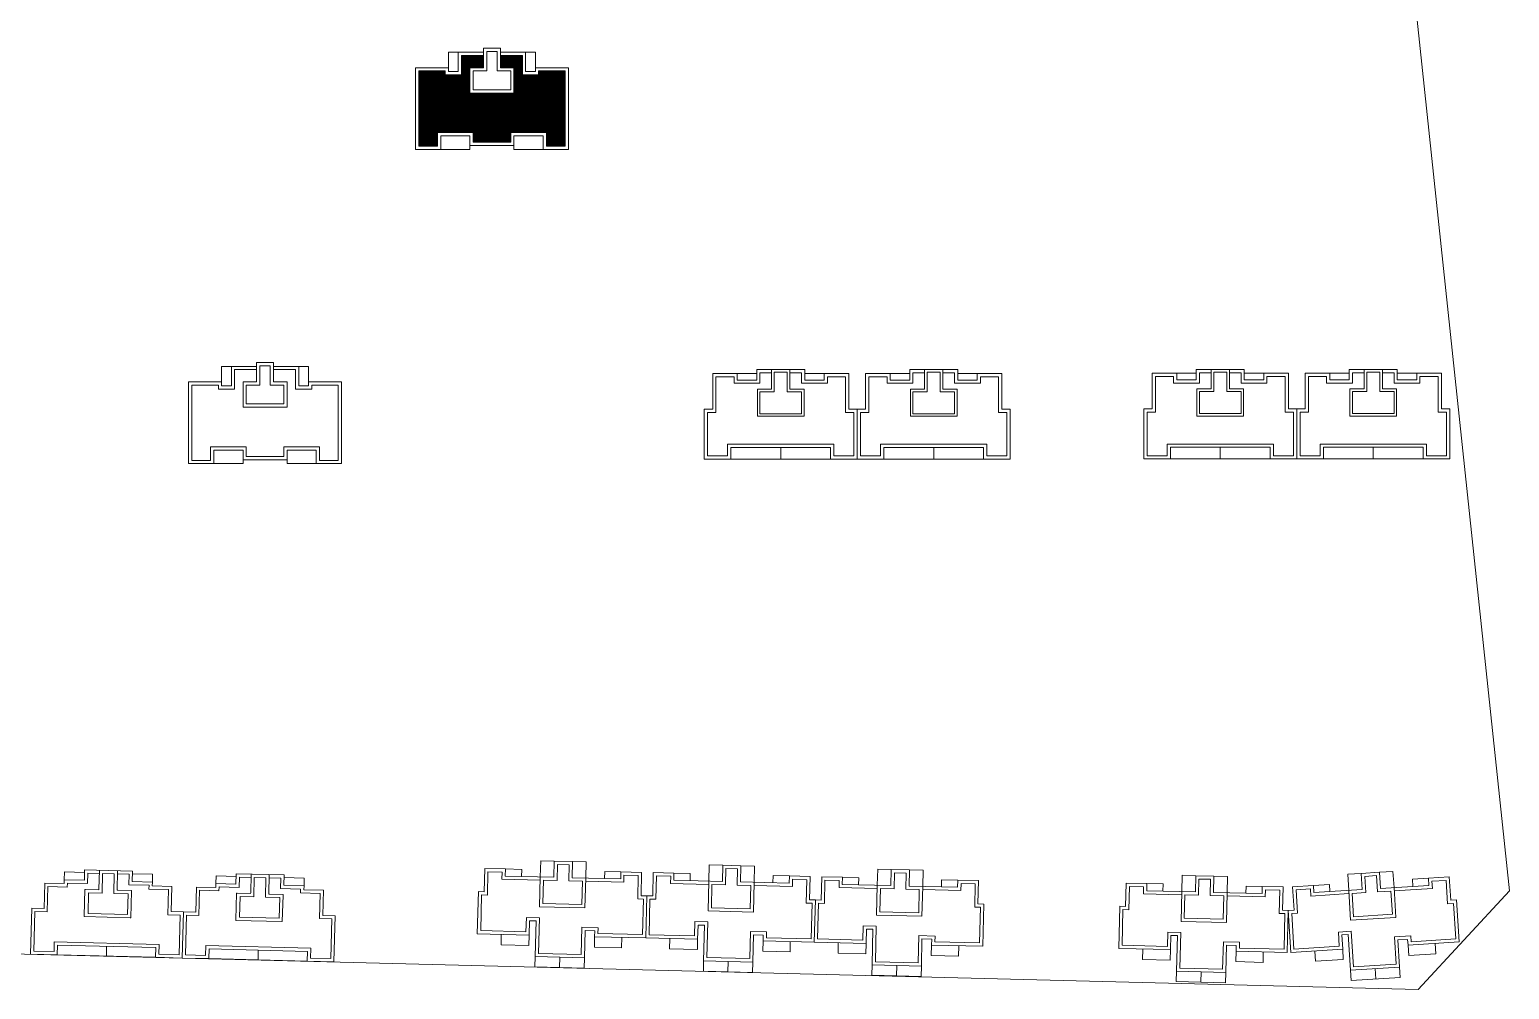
# Model space of a CAD drawing. Extents: x 110900 to 173900, y 7197 to 51694.
# Drawn here: x 116904 to 119187, y 10214 to 11694 of the extents above; entities that cross this region are included whole.
import ezdxf

# ---------------------------------------------------------------- set-up
doc = ezdxf.new("R2010")
doc.units = 0
doc.header["$LTSCALE"] = 1000
doc.header["$MEASUREMENT"] = 0
doc.layers.add('140', color=2, linetype='Continuous', lineweight=5)
doc.layers.add('s2', color=1, linetype='Continuous', lineweight=5)

msp = doc.modelspace()

# ---------------------------------------------------------------- hatches: boundary and pattern name
at = {"layer": 's2', "linetype": 'ByBlock'}
h = msp.add_hatch(dxfattribs=at)
h.set_pattern_fill('ANSI31', color=256, style=0)
h.set_pattern_definition([(45, (-475219.199, 342974.1358), (-1.122532015, 1.122532015), [])])
h.paths.add_polyline_path([(117588.1, 11535.5), (117588.1, 11520.5), (117617.1, 11520.5), (117646.1, 11520.5), (117646.1, 11535.5), (117701.1, 11535.5), (117701.1, 11514.5), (117730.1, 11514.5), (117730.1, 11630.5), (117702.1, 11630.5), (117689.1, 11630.5), (117689.1, 11624.5), (117664.1, 11624.5), (117664.1, 11654.5), (117630.1, 11654.5), (117630.1, 11635.5), (117651.1, 11635.5), (117651.1, 11596.5), (117583.1, 11596.5), (117583.1, 11635.5), (117604.1, 11635.5), (117604.1, 11654.5), (117570.1, 11654.5), (117570.1, 11624.5), (117545.1, 11624.5), (117545.1, 11630.5), (117532.1, 11630.5), (117504.1, 11630.5), (117504.1, 11514.5), (117533.1, 11514.5), (117533.1, 11535.5)])

# ---------------------------------------------------------------- linework, layer by layer
at = {"layer": '140', "color": 7}
for p, q in [((119186.7, 10366.5), (118928.3, 12804.3)), ((117604.1, 11665.5), (117604.1, 11659.5)), ((117630.1, 11665.5), (117604.1, 11665.5)), ((117630.1, 11659.5), (117630.1, 11665.5)), ((117630.1, 11635.5), (117630.1, 11665.5)), ((117550.1, 11659.5), (117565.1, 11659.5)), ((117550.1, 11635.5), (117550.1, 11659.5)), ((117565.1, 11659.5), (117565.1, 11629.5)), ((117604.1, 11659.5), (117565.1, 11659.5)), ((117570.1, 11654.5), (117570.1, 11624.5)), ((117604.1, 11654.5), (117570.1, 11654.5)), ((117604.1, 11659.5), (117604.1, 11635.5)), ((117609.1, 11660.5), (117609.1, 11659.5)), ((117625.1, 11660.5), (117609.1, 11660.5)), ((117609.1, 11659.5), (117609.1, 11630.5)), ((117625.1, 11630.5), (117625.1, 11660.5)), ((117669.1, 11659.5), (117630.1, 11659.5)), ((117664.1, 11654.5), (117630.1, 11654.5)), ((117664.1, 11624.5), (117664.1, 11654.5)), ((117684.1, 11659.5), (117669.1, 11659.5)), ((117669.1, 11629.5), (117669.1, 11659.5)), ((117684.1, 11635.5), (117684.1, 11659.5)), ((117499.1, 11635.5), (117499.1, 11509.5)), ((117532.1, 11635.5), (117499.1, 11635.5)), ((117504.1, 11630.5), (117504.1, 11514.5)), ((117532.1, 11630.5), (117504.1, 11630.5)), ((117550.1, 11635.5), (117532.1, 11635.5)), ((117545.1, 11630.5), (117532.1, 11630.5)), ((117545.1, 11624.5), (117545.1, 11630.5)), ((117570.1, 11624.5), (117545.1, 11624.5)), ((117550.1, 11629.5), (117550.1, 11635.5)), ((117565.1, 11629.5), (117550.1, 11629.5)), ((117583.1, 11635.5), (117583.1, 11596.5)), ((117604.1, 11635.5), (117583.1, 11635.5)), ((117588.1, 11630.5), (117588.1, 11601.5)), ((117609.1, 11630.5), (117588.1, 11630.5)), ((117646.1, 11630.5), (117625.1, 11630.5)), ((117651.1, 11635.5), (117630.1, 11635.5)), ((117646.1, 11601.5), (117646.1, 11630.5)), ((117651.1, 11596.5), (117651.1, 11635.5)), ((117689.1, 11624.5), (117664.1, 11624.5)), ((117684.1, 11629.5), (117669.1, 11629.5)), ((117684.1, 11635.5), (117684.1, 11629.5)), ((117702.1, 11635.5), (117684.1, 11635.5)), ((117689.1, 11630.5), (117689.1, 11624.5)), ((117702.1, 11630.5), (117689.1, 11630.5)), ((117735.1, 11635.5), (117702.1, 11635.5)), ((117730.1, 11630.5), (117702.1, 11630.5)), ((117730.1, 11514.5), (117730.1, 11630.5)), ((117735.1, 11509.5), (117735.1, 11635.5)), ((117588.1, 11601.5), (117646.1, 11601.5)), ((117583.1, 11596.5), (117651.1, 11596.5)), ((117533.1, 11535.5), (117588.1, 11535.5)), ((117533.1, 11514.5), (117533.1, 11535.5)), ((117538.1, 11530.5), (117583.1, 11530.5)), ((117538.1, 11509.5), (117538.1, 11530.5)), ((117583.1, 11530.5), (117583.1, 11515.5)), ((117588.1, 11535.5), (117588.1, 11520.5)), ((117646.1, 11535.5), (117701.1, 11535.5)), ((117646.1, 11520.5), (117646.1, 11535.5)), ((117651.1, 11530.5), (117696.1, 11530.5)), ((117651.1, 11515.5), (117651.1, 11530.5)), ((117696.1, 11530.5), (117696.1, 11509.5)), ((117701.1, 11535.5), (117701.1, 11514.5)), ((117499.1, 11509.5), (117538.1, 11509.5)), ((117504.1, 11514.5), (117533.1, 11514.5)), ((117538.1, 11509.5), (117583.1, 11509.5)), ((117583.1, 11509.5), (117583.1, 11515.5)), ((117583.1, 11515.5), (117617.1, 11515.5)), ((117588.1, 11520.5), (117617.1, 11520.5)), ((117617.1, 11520.5), (117646.1, 11520.5)), ((117617.1, 11515.5), (117651.1, 11515.5)), ((117651.1, 11509.5), (117651.1, 11515.5)), ((117696.1, 11509.5), (117651.1, 11509.5)), ((117696.1, 11509.5), (117735.1, 11509.5)), ((117701.1, 11514.5), (117730.1, 11514.5)), ((117200.1, 11175), (117215.1, 11175)), ((117200.1, 11151), (117200.1, 11175)), ((117215.1, 11175), (117215.1, 11145)), ((117254.1, 11175), (117215.1, 11175)), ((117220.1, 11170), (117220.1, 11140)), ((117254.1, 11170), (117220.1, 11170)), ((117254.1, 11181), (117254.1, 11175)), ((117280.1, 11181), (117254.1, 11181)), ((117254.1, 11175), (117254.1, 11151)), ((117259.1, 11176), (117259.1, 11175)), ((117275.1, 11176), (117259.1, 11176)), ((117259.1, 11175), (117259.1, 11146)), ((117275.1, 11146), (117275.1, 11176)), ((117280.1, 11175), (117280.1, 11181)), ((117280.1, 11151), (117280.1, 11181)), ((117319.1, 11175), (117280.1, 11175)), ((117314.1, 11170), (117280.1, 11170)), ((117314.1, 11140), (117314.1, 11170)), ((117334.1, 11175), (117319.1, 11175)), ((117319.1, 11145), (117319.1, 11175)), ((117334.1, 11151), (117334.1, 11175)), ((117957.6, 11164), (117995.6, 11164)), ((117957.6, 11109), (117957.6, 11164)), ((117993.6, 11164), (117995.6, 11164)), ((117995.6, 11164), (118025.6, 11164)), ((117995.6, 11164), (117995.6, 11154)), ((118025.6, 11170), (118099.6, 11170)), ((118025.6, 11154), (118025.6, 11170)), ((118030.6, 11165), (118048.6, 11165)), ((118030.6, 11149), (118030.6, 11165)), ((118048.6, 11170), (118048.6, 11140)), ((118072.6, 11166), (118052.6, 11166)), ((118052.6, 11166), (118052.6, 11136)), ((118072.6, 11136), (118072.6, 11166)), ((118076.6, 11140), (118076.6, 11170)), ((118076.6, 11165), (118094.6, 11165)), ((118094.6, 11165), (118094.6, 11149)), ((118099.6, 11170), (118099.6, 11154)), ((118129.6, 11164), (118099.6, 11164)), ((118129.6, 11164), (118167.6, 11164)), ((118129.6, 11154), (118129.6, 11164)), ((118167.6, 11164), (118167.6, 11109)), ((118193.6, 11164), (118231.6, 11164)), ((118193.6, 11109), (118193.6, 11164)), ((118229.6, 11164), (118231.6, 11164)), ((118231.6, 11164), (118261.6, 11164)), ((118231.6, 11164), (118231.6, 11154)), ((118261.6, 11170), (118335.6, 11170)), ((118261.6, 11154), (118261.6, 11170)), ((118266.6, 11165), (118284.6, 11165)), ((118266.6, 11149), (118266.6, 11165)), ((118284.6, 11170), (118284.6, 11140)), ((118308.6, 11166), (118288.6, 11166)), ((118288.6, 11166), (118288.6, 11136)), ((118308.6, 11136), (118308.6, 11166)), ((118312.6, 11140), (118312.6, 11170)), ((118312.6, 11165), (118330.6, 11165)), ((118330.6, 11165), (118330.6, 11149)), ((118335.6, 11170), (118335.6, 11154)), ((118365.6, 11164), (118335.6, 11164)), ((118365.6, 11164), (118403.6, 11164)), ((118365.6, 11154), (118365.6, 11164)), ((118403.6, 11164), (118403.6, 11109)), ((118635.7, 11164.3), (118673.7, 11164.3)), ((118635.7, 11109.3), (118635.7, 11164.3)), ((118671.7, 11164.3), (118673.7, 11164.3)), ((118673.7, 11164.3), (118703.7, 11164.3)), ((118673.7, 11164.3), (118673.7, 11154.3)), ((118703.7, 11170.3), (118777.7, 11170.3)), ((118703.7, 11154.3), (118703.7, 11170.3)), ((118708.7, 11165.3), (118726.7, 11165.3)), ((118708.7, 11149.3), (118708.7, 11165.3)), ((118726.7, 11170.3), (118726.7, 11140.3)), ((118750.7, 11166.3), (118730.7, 11166.3)), ((118730.7, 11166.3), (118730.7, 11136.3)), ((118750.7, 11136.3), (118750.7, 11166.3)), ((118754.7, 11140.3), (118754.7, 11170.3)), ((118754.7, 11165.3), (118772.7, 11165.3)), ((118772.7, 11165.3), (118772.7, 11149.3)), ((118777.7, 11170.3), (118777.7, 11154.3)), ((118807.7, 11164.3), (118777.7, 11164.3)), ((118807.7, 11164.3), (118845.7, 11164.3)), ((118807.7, 11154.3), (118807.7, 11164.3)), ((118845.7, 11164.3), (118845.7, 11109.3)), ((118871.7, 11164.3), (118909.7, 11164.3)), ((118871.7, 11109.3), (118871.7, 11164.3)), ((118907.7, 11164.3), (118909.7, 11164.3)), ((118909.7, 11164.3), (118939.7, 11164.3)), ((118909.7, 11164.3), (118909.7, 11154.3)), ((118939.7, 11170.3), (119013.7, 11170.3)), ((118939.7, 11154.3), (118939.7, 11170.3)), ((118944.7, 11165.3), (118962.7, 11165.3)), ((118944.7, 11149.3), (118944.7, 11165.3)), ((118962.7, 11170.3), (118962.7, 11140.3)), ((118986.7, 11166.3), (118966.7, 11166.3)), ((118966.7, 11166.3), (118966.7, 11136.3)), ((118986.7, 11136.3), (118986.7, 11166.3)), ((118990.7, 11140.3), (118990.7, 11170.3)), ((118990.7, 11165.3), (119008.7, 11165.3)), ((119008.7, 11165.3), (119008.7, 11149.3)), ((119013.7, 11170.3), (119013.7, 11154.3)), ((119043.7, 11164.3), (119013.7, 11164.3)), ((119043.7, 11164.3), (119081.7, 11164.3)), ((119043.7, 11154.3), (119043.7, 11164.3)), ((119081.7, 11164.3), (119081.7, 11109.3)), ((117149.1, 11151), (117149.1, 11025)), ((117182.1, 11151), (117149.1, 11151)), ((117154.1, 11146), (117154.1, 11030)), ((117182.1, 11146), (117154.1, 11146)), ((117200.1, 11151), (117182.1, 11151)), ((117195.1, 11146), (117182.1, 11146)), ((117195.1, 11140), (117195.1, 11146)), ((117200.1, 11145), (117200.1, 11151)), ((117215.1, 11145), (117200.1, 11145)), ((117233.1, 11151), (117233.1, 11112)), ((117254.1, 11151), (117233.1, 11151)), ((117238.1, 11146), (117238.1, 11117)), ((117259.1, 11146), (117238.1, 11146)), ((117296.1, 11146), (117275.1, 11146)), ((117301.1, 11151), (117280.1, 11151)), ((117296.1, 11117), (117296.1, 11146)), ((117301.1, 11112), (117301.1, 11151)), ((117334.1, 11145), (117319.1, 11145)), ((117334.1, 11151), (117334.1, 11145)), ((117352.1, 11151), (117334.1, 11151)), ((117339.1, 11146), (117339.1, 11140)), ((117352.1, 11146), (117339.1, 11146)), ((117385.1, 11151), (117352.1, 11151)), ((117380.1, 11146), (117352.1, 11146)), ((117380.1, 11030), (117380.1, 11146)), ((117385.1, 11025), (117385.1, 11151)), ((117962.6, 11159), (117990.6, 11159)), ((117962.6, 11104), (117962.6, 11159)), ((117990.6, 11159), (117990.6, 11149)), ((117990.6, 11149), (118030.6, 11149)), ((117995.6, 11154), (118025.6, 11154)), ((118094.6, 11149), (118134.6, 11149)), ((118099.6, 11154), (118129.6, 11154)), ((118134.6, 11159), (118162.6, 11159)), ((118134.6, 11149), (118134.6, 11159)), ((118162.6, 11159), (118162.6, 11104)), ((118198.6, 11159), (118226.6, 11159)), ((118198.6, 11104), (118198.6, 11159)), ((118226.6, 11159), (118226.6, 11149)), ((118226.6, 11149), (118266.6, 11149)), ((118231.6, 11154), (118261.6, 11154)), ((118330.6, 11149), (118370.6, 11149)), ((118335.6, 11154), (118365.6, 11154)), ((118370.6, 11159), (118398.6, 11159)), ((118370.6, 11149), (118370.6, 11159)), ((118398.6, 11159), (118398.6, 11104)), ((118640.7, 11159.3), (118668.7, 11159.3)), ((118640.7, 11104.3), (118640.7, 11159.3)), ((118668.7, 11159.3), (118668.7, 11149.3)), ((118668.7, 11149.3), (118708.7, 11149.3)), ((118673.7, 11154.3), (118703.7, 11154.3)), ((118772.7, 11149.3), (118812.7, 11149.3)), ((118777.7, 11154.3), (118807.7, 11154.3)), ((118812.7, 11159.3), (118840.7, 11159.3)), ((118812.7, 11149.3), (118812.7, 11159.3)), ((118840.7, 11159.3), (118840.7, 11104.3)), ((118876.7, 11159.3), (118904.7, 11159.3)), ((118876.7, 11104.3), (118876.7, 11159.3)), ((118904.7, 11159.3), (118904.7, 11149.3)), ((118904.7, 11149.3), (118944.7, 11149.3)), ((118909.7, 11154.3), (118939.7, 11154.3)), ((119008.7, 11149.3), (119048.7, 11149.3)), ((119013.7, 11154.3), (119043.7, 11154.3)), ((119048.7, 11159.3), (119076.7, 11159.3)), ((119048.7, 11149.3), (119048.7, 11159.3)), ((119076.7, 11159.3), (119076.7, 11104.3)), ((117220.1, 11140), (117195.1, 11140)), ((117339.1, 11140), (117314.1, 11140)), ((118026.6, 11140), (118026.6, 11098)), ((118048.6, 11140), (118026.6, 11140)), ((118030.6, 11136), (118030.6, 11102)), ((118052.6, 11136), (118030.6, 11136)), ((118094.6, 11136), (118072.6, 11136)), ((118098.6, 11140), (118076.6, 11140)), ((118094.6, 11102), (118094.6, 11136)), ((118098.6, 11098), (118098.6, 11140)), ((118262.6, 11140), (118262.6, 11098)), ((118284.6, 11140), (118262.6, 11140)), ((118266.6, 11136), (118266.6, 11102)), ((118288.6, 11136), (118266.6, 11136)), ((118330.6, 11136), (118308.6, 11136)), ((118334.6, 11140), (118312.6, 11140)), ((118330.6, 11102), (118330.6, 11136)), ((118334.6, 11098), (118334.6, 11140)), ((118704.7, 11140.3), (118704.7, 11098.3)), ((118726.7, 11140.3), (118704.7, 11140.3)), ((118708.7, 11136.3), (118708.7, 11102.3)), ((118730.7, 11136.3), (118708.7, 11136.3)), ((118772.7, 11136.3), (118750.7, 11136.3)), ((118776.7, 11140.3), (118754.7, 11140.3)), ((118772.7, 11102.3), (118772.7, 11136.3)), ((118776.7, 11098.3), (118776.7, 11140.3)), ((118940.7, 11140.3), (118940.7, 11098.3)), ((118962.7, 11140.3), (118940.7, 11140.3)), ((118944.7, 11136.3), (118944.7, 11102.3)), ((118966.7, 11136.3), (118944.7, 11136.3)), ((119008.7, 11136.3), (118986.7, 11136.3)), ((119012.7, 11140.3), (118990.7, 11140.3)), ((119008.7, 11102.3), (119008.7, 11136.3)), ((119012.7, 11098.3), (119012.7, 11140.3)), ((117233.1, 11112), (117301.1, 11112)), ((117238.1, 11117), (117296.1, 11117)), ((117944.6, 11109), (117957.6, 11109)), ((117944.6, 11032), (117944.6, 11109)), ((117949.6, 11104), (117962.6, 11104)), ((117949.6, 11037), (117949.6, 11104)), ((118026.6, 11099), (118026.6, 11098)), ((118026.6, 11098), (118098.6, 11098)), ((118030.6, 11102), (118094.6, 11102)), ((118097.6, 11098), (118098.6, 11098)), ((118162.6, 11104), (118175.6, 11104)), ((118167.6, 11109), (118180.6, 11109)), ((118175.6, 11104), (118175.6, 11037)), ((118180.6, 11109), (118180.6, 11032)), ((118180.6, 11109), (118193.6, 11109)), ((118180.6, 11032), (118180.6, 11109)), ((118185.6, 11104), (118198.6, 11104)), ((118185.6, 11037), (118185.6, 11104)), ((118262.6, 11099), (118262.6, 11098)), ((118262.6, 11098), (118334.6, 11098)), ((118266.6, 11102), (118330.6, 11102)), ((118333.6, 11098), (118334.6, 11098)), ((118398.6, 11104), (118411.6, 11104)), ((118403.6, 11109), (118416.6, 11109)), ((118411.6, 11104), (118411.6, 11037)), ((118416.6, 11109), (118416.6, 11032)), ((118622.7, 11109.3), (118635.7, 11109.3)), ((118622.7, 11032.3), (118622.7, 11109.3)), ((118627.7, 11104.3), (118640.7, 11104.3)), ((118627.7, 11037.3), (118627.7, 11104.3)), ((118704.7, 11099.3), (118704.7, 11098.3)), ((118704.7, 11098.3), (118776.7, 11098.3)), ((118708.7, 11102.3), (118772.7, 11102.3)), ((118775.7, 11098.3), (118776.7, 11098.3)), ((118840.7, 11104.3), (118853.7, 11104.3)), ((118845.7, 11109.3), (118858.7, 11109.3)), ((118853.7, 11104.3), (118853.7, 11037.3)), ((118858.7, 11109.3), (118858.7, 11032.3)), ((118858.7, 11109.3), (118871.7, 11109.3)), ((118858.7, 11032.3), (118858.7, 11109.3)), ((118863.7, 11104.3), (118876.7, 11104.3)), ((118863.7, 11037.3), (118863.7, 11104.3)), ((118940.7, 11099.3), (118940.7, 11098.3)), ((118940.7, 11098.3), (119012.7, 11098.3)), ((118944.7, 11102.3), (119008.7, 11102.3)), ((119011.7, 11098.3), (119012.7, 11098.3)), ((119076.7, 11104.3), (119089.7, 11104.3)), ((119081.7, 11109.3), (119094.7, 11109.3)), ((119089.7, 11104.3), (119089.7, 11037.3)), ((119094.7, 11109.3), (119094.7, 11032.3)), ((117183.1, 11051), (117238.1, 11051)), ((117183.1, 11030), (117183.1, 11051)), ((117238.1, 11051), (117238.1, 11036)), ((117296.1, 11051), (117351.1, 11051)), ((117296.1, 11036), (117296.1, 11051)), ((117351.1, 11051), (117351.1, 11030)), ((117980.6, 11055), (117980.6, 11037)), ((118062.6, 11055), (117980.6, 11055)), ((117985.6, 11050), (117985.6, 11032)), ((118062.6, 11050), (117985.6, 11050)), ((118144.6, 11055), (118062.6, 11055)), ((118139.6, 11050), (118062.6, 11050)), ((118062.6, 11050), (118062.6, 11032)), ((118139.6, 11032), (118139.6, 11050)), ((118144.6, 11037), (118144.6, 11055)), ((118216.6, 11055), (118216.6, 11037)), ((118298.6, 11055), (118216.6, 11055)), ((118221.6, 11050), (118221.6, 11032)), ((118298.6, 11050), (118221.6, 11050)), ((118380.6, 11055), (118298.6, 11055)), ((118375.6, 11050), (118298.6, 11050)), ((118298.6, 11050), (118298.6, 11032)), ((118375.6, 11032), (118375.6, 11050)), ((118380.6, 11037), (118380.6, 11055)), ((118658.7, 11055.3), (118658.7, 11037.3)), ((118740.7, 11055.3), (118658.7, 11055.3)), ((118663.7, 11050.3), (118663.7, 11032.3)), ((118740.7, 11050.3), (118663.7, 11050.3)), ((118822.7, 11055.3), (118740.7, 11055.3)), ((118817.7, 11050.3), (118740.7, 11050.3)), ((118740.7, 11050.3), (118740.7, 11032.3)), ((118817.7, 11032.3), (118817.7, 11050.3)), ((118822.7, 11037.3), (118822.7, 11055.3)), ((118894.7, 11055.3), (118894.7, 11037.3)), ((118976.7, 11055.3), (118894.7, 11055.3)), ((118899.7, 11050.3), (118899.7, 11032.3)), ((118976.7, 11050.3), (118899.7, 11050.3)), ((119058.7, 11055.3), (118976.7, 11055.3)), ((119053.7, 11050.3), (118976.7, 11050.3)), ((118976.7, 11050.3), (118976.7, 11032.3)), ((119053.7, 11032.3), (119053.7, 11050.3)), ((119058.7, 11037.3), (119058.7, 11055.3)), ((117154.1, 11030), (117183.1, 11030)), ((117188.1, 11046), (117233.1, 11046)), ((117188.1, 11025), (117188.1, 11046)), ((117233.1, 11046), (117233.1, 11031)), ((117233.1, 11025), (117233.1, 11031)), ((117233.1, 11031), (117267.1, 11031)), ((117238.1, 11036), (117267.1, 11036)), ((117267.1, 11036), (117296.1, 11036)), ((117267.1, 11031), (117301.1, 11031)), ((117301.1, 11046), (117346.1, 11046)), ((117301.1, 11031), (117301.1, 11046)), ((117301.1, 11025), (117301.1, 11031)), ((117346.1, 11046), (117346.1, 11025)), ((117351.1, 11030), (117380.1, 11030)), ((117985.6, 11032), (117944.6, 11032)), ((117980.6, 11037), (117949.6, 11037)), ((118062.6, 11032), (117985.6, 11032)), ((118062.6, 11032), (118139.6, 11032)), ((118180.6, 11032), (118139.6, 11032)), ((118175.6, 11037), (118144.6, 11037)), ((118221.6, 11032), (118180.6, 11032)), ((118216.6, 11037), (118185.6, 11037)), ((118298.6, 11032), (118221.6, 11032)), ((118298.6, 11032), (118375.6, 11032)), ((118416.6, 11032), (118375.6, 11032)), ((118411.6, 11037), (118380.6, 11037)), ((118663.7, 11032.3), (118622.7, 11032.3)), ((118658.7, 11037.3), (118627.7, 11037.3)), ((118740.7, 11032.3), (118663.7, 11032.3)), ((118740.7, 11032.3), (118817.7, 11032.3)), ((118858.7, 11032.3), (118817.7, 11032.3)), ((118853.7, 11037.3), (118822.7, 11037.3)), ((118899.7, 11032.3), (118858.7, 11032.3)), ((118894.7, 11037.3), (118863.7, 11037.3)), ((118976.7, 11032.3), (118899.7, 11032.3)), ((118976.7, 11032.3), (119053.7, 11032.3)), ((119094.7, 11032.3), (119053.7, 11032.3)), ((119089.7, 11037.3), (119058.7, 11037.3)), ((117149.1, 11025), (117188.1, 11025)), ((117188.1, 11025), (117233.1, 11025)), ((117346.1, 11025), (117301.1, 11025)), ((117346.1, 11025), (117385.1, 11025)), ((117691.7, 10387.7), (117692.4, 10412.7)), ((117692.4, 10412.7), (117713.3, 10412.2)), ((117712.7, 10387.2), (117713.3, 10412.2)), ((117713.3, 10412.2), (117741.3, 10411.5)), ((117741.3, 10411.5), (117740.7, 10386.5)), ((117741.3, 10411.5), (117762.3, 10411)), ((117762.3, 10411), (117761.7, 10386)), ((116957.3, 10383.4), (116957.6, 10395.4)), ((116957.6, 10395.4), (116988.6, 10394.6)), ((116988.7, 10398.6), (116988.3, 10382.6)), ((117062.6, 10396.7), (116988.7, 10398.6)), ((116993.6, 10393.4), (116993.1, 10377.5)), ((117011.5, 10393), (116993.6, 10393.4)), ((117011.7, 10398), (117010.9, 10369)), ((117016.5, 10392.9), (117015.8, 10362.9)), ((117034.5, 10392.4), (117016.5, 10392.9)), ((117033.8, 10362.4), (117034.5, 10392.4)), ((117038.9, 10367.3), (117039.7, 10397.3)), ((117057.5, 10391.8), (117039.5, 10392.3)), ((117057.1, 10375.8), (117057.5, 10391.8)), ((117062.2, 10380.7), (117062.6, 10396.7)), ((117093.5, 10391.9), (117062.5, 10392.7)), ((117093.2, 10379.9), (117093.5, 10391.9)), ((117191.2, 10377.4), (117191.5, 10389.4)), ((117191.5, 10389.4), (117222.5, 10388.6)), ((117222.6, 10392.6), (117222.2, 10376.6)), ((117296.6, 10390.8), (117222.6, 10392.6)), ((117227.5, 10387.5), (117227.1, 10371.5)), ((117245.5, 10387.1), (117227.5, 10387.5)), ((117245.6, 10392.1), (117244.9, 10363.1)), ((117272.8, 10361.4), (117273.6, 10391.3)), ((117296.2, 10374.8), (117296.6, 10390.8)), ((117605.1, 10364.8), (117606, 10400.8)), ((117606, 10400.8), (117638, 10400)), ((117610, 10359.7), (117610.9, 10395.7)), ((117610.9, 10395.7), (117632.9, 10395.2)), ((117632.9, 10395.2), (117632.6, 10384.2)), ((117638, 10400), (117637.7, 10389)), ((117637.7, 10389), (117712.7, 10387.2)), ((117638, 10400), (117663, 10399.4)), ((117663, 10399.4), (117662.7, 10388.4)), ((117691.7, 10387.7), (117690.6, 10341.7)), ((117718.2, 10407), (117717.6, 10382)), ((117736.2, 10406.6), (117718.2, 10407)), ((117735.6, 10381.6), (117736.2, 10406.6)), ((117790.7, 10385.2), (117791, 10396.2)), ((117791, 10396.2), (117816, 10395.6)), ((117815.7, 10384.6), (117816, 10395.6)), ((117816, 10395.6), (117848, 10394.8)), ((117820.6, 10379.5), (117820.8, 10390.5)), ((117820.8, 10390.5), (117842.8, 10390)), ((117842.8, 10390), (117841.9, 10354)), ((117848, 10394.8), (117847.1, 10358.8)), ((117865.1, 10358.4), (117866, 10394.4)), ((117866, 10394.4), (117897.9, 10393.6)), ((117869.9, 10353.3), (117870.8, 10389.3)), ((117870.8, 10389.3), (117892.8, 10388.7)), ((117892.8, 10388.7), (117892.5, 10377.7)), ((117897.9, 10393.6), (117897.7, 10382.6)), ((117897.9, 10393.6), (117922.9, 10393)), ((117922.9, 10393), (117922.7, 10382)), ((117951.7, 10381.3), (117952.3, 10406.2)), ((117952.3, 10406.2), (117973.3, 10405.7)), ((117972.6, 10380.7), (117973.3, 10405.7)), ((117973.3, 10405.7), (118001.3, 10405)), ((117978.1, 10400.6), (117977.5, 10375.6)), ((117996.1, 10400.2), (117978.1, 10400.6)), ((117995.5, 10375.2), (117996.1, 10400.2)), ((118001.3, 10405), (118000.6, 10380)), ((118001.3, 10405), (118022.3, 10404.5)), ((118022.3, 10404.5), (118021.6, 10379.5)), ((118050.6, 10378.8), (118050.9, 10389.8)), ((118050.9, 10389.8), (118075.9, 10389.2)), ((118075.6, 10378.2), (118075.9, 10389.2)), ((118075.9, 10389.2), (118107.9, 10388.4)), ((118107.9, 10388.4), (118107, 10352.4)), ((118125, 10352), (118125.9, 10387.9)), ((118125.9, 10387.9), (118157.9, 10387.2)), ((118157.9, 10387.2), (118157.6, 10376.2)), ((118157.9, 10387.2), (118182.9, 10386.5)), ((118211.6, 10374.8), (118212.2, 10399.8)), ((118212.2, 10399.8), (118233.2, 10399.3)), ((118232.6, 10374.3), (118233.2, 10399.3)), ((118233.2, 10399.3), (118261.2, 10398.6)), ((118238.1, 10394.2), (118237.4, 10369.2)), ((118256.1, 10393.7), (118238.1, 10394.2)), ((118255.4, 10368.7), (118256.1, 10393.7)), ((118261.2, 10398.6), (118260.6, 10373.6)), ((118261.2, 10398.6), (118282.2, 10398.1)), ((118282.2, 10398.1), (118281.6, 10373.1)), ((118681.3, 10365.2), (118681.9, 10390.2)), ((118681.9, 10390.2), (118702.9, 10389.6)), ((118702.2, 10364.6), (118702.9, 10389.6)), ((118702.9, 10389.6), (118730.9, 10388.9)), ((118730.9, 10388.9), (118730.2, 10363.9)), ((118730.9, 10388.9), (118751.9, 10388.4)), ((118751.9, 10388.4), (118751.2, 10363.4)), ((118937.3, 10391.9), (118958.2, 10393.2)), ((118938.8, 10367), (118937.3, 10391.9)), ((118958.2, 10393.2), (118986.2, 10395)), ((118959.8, 10368.3), (118958.2, 10393.2)), ((118981.5, 10389.7), (118963.5, 10388.6)), ((118963.5, 10388.6), (118965.1, 10363.6)), ((118983.1, 10364.7), (118981.5, 10389.7)), ((118986.2, 10395), (119007.1, 10396.3)), ((118986.2, 10395), (118987.7, 10370)), ((119007.1, 10396.3), (119008.7, 10371.3)), ((119061.9, 10385.7), (119093.8, 10387.7)), ((119093.8, 10387.7), (119096.1, 10351.8)), ((116927.1, 10378.1), (116926.1, 10339.1)), ((116957.1, 10377.4), (116927.1, 10378.1)), ((116932, 10373), (116931, 10334)), ((116962, 10372.2), (116932, 10373)), ((116957.3, 10383.4), (116957.1, 10377.4)), ((116988.3, 10382.6), (116957.3, 10383.4)), ((116962.2, 10378.2), (116962, 10372.2)), ((116993.1, 10377.5), (116962.2, 10378.2)), ((116988.9, 10368.6), (116987.9, 10327.6)), ((116989.9, 10368.5), (116988.9, 10368.6)), ((117010.9, 10368), (116989.9, 10368.5)), ((117010.9, 10369), (117010.9, 10368)), ((117039.9, 10367.3), (117038.9, 10367.3)), ((117060.9, 10366.7), (117039.9, 10367.3)), ((117088.1, 10375), (117057.1, 10375.8)), ((117059.8, 10324.7), (117060.9, 10365.7)), ((117060.9, 10365.7), (117060.9, 10366.7)), ((117093.2, 10379.9), (117062.2, 10380.7)), ((117088, 10369), (117088.1, 10375)), ((117117.9, 10368.3), (117088, 10369)), ((117093.1, 10373.9), (117093.2, 10379.9)), ((117123.1, 10373.2), (117093.1, 10373.9)), ((117117, 10329.3), (117117.9, 10368.3)), ((117122.1, 10334.2), (117123.1, 10373.2)), ((117161.1, 10372.2), (117160.1, 10333.2)), ((117191.1, 10371.4), (117161.1, 10372.2)), ((117165.9, 10367.1), (117164.9, 10328.1)), ((117195.9, 10366.3), (117165.9, 10367.1)), ((117191.2, 10377.4), (117191.1, 10371.4)), ((117222.2, 10376.6), (117191.2, 10377.4)), ((117196.1, 10372.3), (117195.9, 10366.3)), ((117227.1, 10371.5), (117196.1, 10372.3)), ((117250.5, 10386.9), (117249.7, 10356.9)), ((117268.4, 10386.5), (117250.5, 10386.9)), ((117267.7, 10356.5), (117268.4, 10386.5)), ((117291.4, 10385.9), (117273.5, 10386.3)), ((117291, 10369.9), (117291.4, 10385.9)), ((117322, 10369.1), (117291, 10369.9)), ((117327.2, 10374), (117296.2, 10374.8)), ((117327.5, 10386), (117296.5, 10386.8)), ((117321.9, 10363.1), (117322, 10369.1)), ((117327, 10368), (117327.2, 10374)), ((117357, 10367.2), (117327, 10368)), ((117327.2, 10374), (117327.5, 10386)), ((117356, 10328.2), (117357, 10367.2)), ((117594.5, 10300.1), (117596.1, 10365.1)), ((117596.1, 10365.1), (117605.1, 10364.8)), ((117632.6, 10384.2), (117691.6, 10382.7)), ((117696.6, 10382.6), (117695.7, 10346.6)), ((117717.6, 10382), (117696.6, 10382.6)), ((117756.6, 10381.1), (117735.6, 10381.6)), ((117740.7, 10386.5), (117815.7, 10384.6)), ((117755.7, 10345.1), (117756.6, 10381.1)), ((117760.6, 10340), (117761.7, 10386)), ((117761.6, 10381), (117820.6, 10379.5)), ((117892.5, 10377.7), (117951.5, 10376.3)), ((117897.7, 10382.6), (117972.6, 10380.7)), ((117951.7, 10381.3), (117950.5, 10335.3)), ((117956.5, 10376.1), (117955.6, 10340.1)), ((117977.5, 10375.6), (117956.5, 10376.1)), ((118016.5, 10374.6), (117995.5, 10375.2)), ((118000.6, 10380), (118075.6, 10378.2)), ((118015.6, 10338.7), (118016.5, 10374.6)), ((118020.5, 10333.5), (118021.6, 10379.5)), ((118021.5, 10374.5), (118080.5, 10373.1)), ((118080.5, 10373.1), (118080.8, 10384.1)), ((118080.8, 10384.1), (118102.8, 10383.5)), ((118102.8, 10383.5), (118101.9, 10347.5)), ((118129.9, 10346.8), (118130.7, 10382.8)), ((118130.7, 10382.8), (118152.7, 10382.3)), ((118152.7, 10382.3), (118152.5, 10371.3)), ((118152.5, 10371.3), (118211.4, 10369.8)), ((118157.6, 10376.2), (118232.6, 10374.3)), ((118182.9, 10386.5), (118182.6, 10375.5)), ((118211.6, 10374.8), (118210.4, 10328.8)), ((118216.4, 10369.7), (118215.6, 10333.7)), ((118237.4, 10369.2), (118216.4, 10369.7)), ((118276.4, 10368.2), (118255.4, 10368.7)), ((118260.6, 10373.6), (118335.5, 10371.7)), ((118275.5, 10332.2), (118276.4, 10368.2)), ((118280.4, 10327.1), (118281.6, 10373.1)), ((118281.4, 10368.1), (118340.4, 10366.6)), ((118310.5, 10372.4), (118310.8, 10383.4)), ((118310.8, 10383.4), (118335.8, 10382.7)), ((118335.5, 10371.7), (118335.8, 10382.7)), ((118335.8, 10382.7), (118367.8, 10382)), ((118340.4, 10366.6), (118340.7, 10377.6)), ((118340.7, 10377.6), (118362.7, 10377.1)), ((118362.7, 10377.1), (118361.8, 10341.1)), ((118367.8, 10382), (118366.9, 10346)), ((118594.7, 10342.3), (118595.6, 10378.3)), ((118595.6, 10378.3), (118627.5, 10377.5)), ((118599.5, 10337.2), (118600.4, 10373.2)), ((118600.4, 10373.2), (118622.4, 10372.6)), ((118622.4, 10372.6), (118622.1, 10361.6)), ((118627.5, 10377.5), (118627.3, 10366.5)), ((118627.3, 10366.5), (118702.2, 10364.6)), ((118627.5, 10377.5), (118652.5, 10376.9)), ((118652.5, 10376.9), (118652.3, 10365.9)), ((118681.3, 10365.2), (118680.1, 10319.2)), ((118707.7, 10384.5), (118707.1, 10359.5)), ((118725.7, 10384.1), (118707.7, 10384.5)), ((118725.1, 10359.1), (118725.7, 10384.1)), ((118780.2, 10362.7), (118780.5, 10373.7)), ((118780.5, 10373.7), (118805.5, 10373.1)), ((118805.2, 10362.1), (118805.5, 10373.1)), ((118805.5, 10373.1), (118837.5, 10372.3)), ((118810.1, 10357), (118810.4, 10368)), ((118810.4, 10368), (118832.4, 10367.4)), ((118832.4, 10367.4), (118831.5, 10331.4)), ((118837.5, 10372.3), (118836.6, 10336.3)), ((118852.3, 10372.6), (118884.3, 10374.6)), ((118854.6, 10336.6), (118852.3, 10372.6)), ((118857.6, 10367.9), (118879.6, 10369.3)), ((118859.9, 10332), (118857.6, 10367.9)), ((118879.6, 10369.3), (118880.3, 10358.3)), ((118884.3, 10374.6), (118909.2, 10376.1)), ((118884.3, 10374.6), (118884.9, 10363.6)), ((118884.9, 10363.6), (118959.8, 10368.3)), ((118909.2, 10376.1), (118909.9, 10365.2)), ((118938.8, 10367), (118941.7, 10321.1)), ((119004, 10366), (118983.1, 10364.7)), ((118987.7, 10370), (119062.6, 10374.7)), ((119006.3, 10330.1), (119004, 10366)), ((119011.6, 10325.4), (119008.7, 10371.3)), ((119009, 10366.4), (119067.9, 10370)), ((119037, 10384.1), (119061.9, 10385.7)), ((119037.6, 10373.2), (119037, 10384.1)), ((119046.2, 10214.3), (119186.7, 10366.5)), ((119062.6, 10374.7), (119061.9, 10385.7)), ((119067.2, 10381), (119089.2, 10382.4)), ((119067.9, 10370), (119067.2, 10381)), ((119089.2, 10382.4), (119091.4, 10346.5)), ((116994.8, 10363.4), (116994, 10331.4)), ((117015.8, 10362.9), (116994.8, 10363.4)), ((117055.8, 10361.9), (117033.8, 10362.4)), ((117054.9, 10329.9), (117055.8, 10361.9)), ((117222.8, 10362.6), (117221.8, 10321.6)), ((117223.8, 10362.6), (117222.8, 10362.6)), ((117244.8, 10362.1), (117223.8, 10362.6)), ((117228.7, 10357.5), (117227.9, 10325.5)), ((117249.7, 10356.9), (117228.7, 10357.5)), ((117244.9, 10363.1), (117244.8, 10362.1)), ((117289.7, 10355.9), (117267.7, 10356.5)), ((117273.8, 10361.3), (117272.8, 10361.4)), ((117294.8, 10360.8), (117273.8, 10361.3)), ((117288.9, 10323.9), (117289.7, 10355.9)), ((117293.7, 10318.8), (117294.8, 10359.8)), ((117294.8, 10359.8), (117294.8, 10360.8)), ((117351.9, 10362.3), (117321.9, 10363.1)), ((117350.9, 10323.4), (117351.9, 10362.3)), ((117599.7, 10304.9), (117601, 10359.9)), ((117601, 10359.9), (117610, 10359.7)), ((117690.6, 10341.7), (117760.6, 10340)), ((117695.7, 10346.6), (117755.7, 10345.1)), ((117841.9, 10354), (117850.9, 10353.7)), ((117847.1, 10358.8), (117856.1, 10358.6)), ((117850.9, 10353.7), (117849.6, 10298.8)), ((117856.1, 10358.6), (117854.5, 10293.6)), ((117854.5, 10293.6), (117856.1, 10358.6)), ((117856.1, 10358.6), (117865.1, 10358.4)), ((117859.6, 10298.5), (117860.9, 10353.5)), ((117860.9, 10353.5), (117869.9, 10353.3)), ((118101.9, 10347.5), (118110.9, 10347.3)), ((118107, 10352.4), (118116, 10352.2)), ((118110.9, 10347.3), (118109.5, 10292.3)), ((118116, 10352.2), (118114.4, 10287.2)), ((118114.4, 10287.2), (118116, 10352.2)), ((118116, 10352.2), (118125, 10352)), ((118119.5, 10292.1), (118120.9, 10347.1)), ((118120.9, 10347.1), (118129.9, 10346.8)), ((118366.9, 10346), (118375.9, 10345.7)), ((118375.9, 10345.7), (118374.3, 10280.8)), ((118584.1, 10277.5), (118585.7, 10342.5)), ((118585.7, 10342.5), (118594.7, 10342.3)), ((118622.1, 10361.6), (118681.1, 10360.2)), ((118686.1, 10360), (118685.2, 10324)), ((118707.1, 10359.5), (118686.1, 10360)), ((118746.1, 10358.6), (118725.1, 10359.1)), ((118730.2, 10363.9), (118805.2, 10362.1)), ((118745.2, 10322.6), (118746.1, 10358.6)), ((118750.1, 10317.4), (118751.2, 10363.4)), ((118751.1, 10358.4), (118810.1, 10357)), ((118880.3, 10358.3), (118939.2, 10362)), ((118965.1, 10363.6), (118944.1, 10362.3)), ((118944.1, 10362.3), (118946.4, 10326.4)), ((119091.4, 10346.5), (119100.4, 10347)), ((119096.1, 10351.8), (119105.1, 10352.3)), ((119100.4, 10347), (119103.8, 10292.1)), ((119105.1, 10352.3), (119109.1, 10287.5)), ((114492.1, 10329.9), (119046.2, 10214.3)), ((116907.2, 10339.6), (116905.4, 10268.6)), ((116926.1, 10339.1), (116907.2, 10339.6)), ((116912, 10334.5), (116910.5, 10273.5)), ((116931, 10334), (116912, 10334.5)), ((116987.9, 10327.6), (116987.8, 10326.6)), ((116987.8, 10326.6), (117058.8, 10324.8)), ((116994, 10331.4), (117054.9, 10329.9)), ((117058.8, 10324.8), (117059.8, 10324.7)), ((117135.9, 10328.8), (117117, 10329.3)), ((117141.1, 10333.7), (117122.1, 10334.2)), ((117134.4, 10267.8), (117135.9, 10328.8)), ((117139.3, 10262.7), (117141.1, 10333.7)), ((117141.1, 10333.7), (117139.3, 10262.7)), ((117160.1, 10333.2), (117141.1, 10333.7)), ((117146, 10328.6), (117144.4, 10267.6)), ((117164.9, 10328.1), (117146, 10328.6)), ((117221.8, 10321.6), (117221.8, 10320.6)), ((117221.8, 10320.6), (117292.7, 10318.8)), ((117227.9, 10325.5), (117288.9, 10323.9)), ((117292.7, 10318.8), (117293.7, 10318.8)), ((117369.9, 10322.9), (117350.9, 10323.4)), ((117375, 10327.8), (117356, 10328.2)), ((117368.3, 10261.9), (117369.9, 10322.9)), ((117373.2, 10256.8), (117375, 10327.8)), ((117670.2, 10325.2), (117669.6, 10303.2)), ((117690.2, 10324.7), (117670.2, 10325.2)), ((117675.1, 10320.1), (117674.5, 10298.1)), ((117685.1, 10319.8), (117675.1, 10320.1)), ((117683.7, 10264.9), (117685.1, 10319.8)), ((117688.8, 10269.7), (117690.2, 10324.7)), ((117930.1, 10318.8), (117929.6, 10296.8)), ((117950.1, 10318.3), (117930.1, 10318.8)), ((117950.5, 10335.3), (118020.5, 10333.5)), ((117955.6, 10340.1), (118015.6, 10338.7)), ((118210.4, 10328.8), (118280.4, 10327.1)), ((118215.6, 10333.7), (118275.5, 10332.2)), ((118361.8, 10341.1), (118370.8, 10340.9)), ((118370.8, 10340.9), (118369.4, 10285.9)), ((118589.2, 10282.4), (118590.5, 10337.4)), ((118590.5, 10337.4), (118599.5, 10337.2)), ((118680.1, 10319.2), (118750.1, 10317.4)), ((118685.2, 10324), (118745.2, 10322.6)), ((118831.5, 10331.4), (118840.5, 10331.2)), ((118836.6, 10336.3), (118845.6, 10336.1)), ((118840.5, 10331.2), (118839.1, 10276.2)), ((118845.6, 10336.1), (118844, 10271.1)), ((118845.6, 10336.1), (118854.6, 10336.6)), ((118849.6, 10271.2), (118845.6, 10336.1)), ((118850.9, 10331.4), (118859.9, 10332)), ((118854.3, 10276.5), (118850.9, 10331.4)), ((118941.7, 10321.1), (119011.6, 10325.4)), ((118946.4, 10326.4), (119006.3, 10330.1)), ((117674.5, 10298.1), (117594.5, 10300.1)), ((117669.6, 10303.2), (117599.7, 10304.9)), ((117631.5, 10299.2), (117631.1, 10283.2)), ((117674.1, 10282.1), (117674.5, 10298.1)), ((117755.8, 10310.1), (117754.8, 10268.1)), ((117780.8, 10309.5), (117755.8, 10310.1)), ((117760.7, 10305), (117759.7, 10263)), ((117775.7, 10304.6), (117760.7, 10305)), ((117775.5, 10295.6), (117775.7, 10304.6)), ((117780.6, 10300.5), (117780.8, 10309.5)), ((117849.6, 10298.8), (117780.6, 10300.5)), ((117929.6, 10296.8), (117859.6, 10298.5)), ((117935, 10313.6), (117934.4, 10291.7)), ((117945, 10313.4), (117935, 10313.6)), ((117943.6, 10258.4), (117945, 10313.4)), ((117948.7, 10263.3), (117950.1, 10318.3)), ((118015.8, 10303.6), (118014.7, 10261.7)), ((118040.7, 10303), (118015.8, 10303.6)), ((118020.6, 10298.5), (118019.6, 10256.5)), ((118035.6, 10298.1), (118020.6, 10298.5)), ((118035.4, 10289.2), (118035.6, 10298.1)), ((118040.5, 10294), (118040.7, 10303)), ((118190, 10312.3), (118189.5, 10290.3)), ((118210, 10311.8), (118190, 10312.3)), ((118194.9, 10307.2), (118194.3, 10285.2)), ((118204.9, 10307), (118194.9, 10307.2)), ((118203.5, 10252), (118204.9, 10307)), ((118208.7, 10256.9), (118210, 10311.8)), ((118275.7, 10297.2), (118274.6, 10255.2)), ((118300.7, 10296.6), (118275.7, 10297.2)), ((118300.4, 10287.6), (118300.7, 10296.6)), ((118659.7, 10302.7), (118659.2, 10280.7)), ((118679.7, 10302.2), (118659.7, 10302.7)), ((118664.6, 10297.6), (118664, 10275.6)), ((118674.6, 10297.3), (118664.6, 10297.6)), ((118673.2, 10242.3), (118674.6, 10297.3)), ((118678.3, 10247.2), (118679.7, 10302.2)), ((118942.8, 10304.1), (118922.8, 10302.8)), ((118922.8, 10302.8), (118924.2, 10280.9)), ((118938.1, 10298.8), (118928.1, 10298.2)), ((118928.1, 10298.2), (118929.5, 10276.2)), ((118941.5, 10243.9), (118938.1, 10298.8)), ((118946.2, 10249.2), (118942.8, 10304.1)), ((119034.4, 10296.8), (119009.5, 10295.2)), ((119035, 10287.8), (119034.4, 10296.8)), ((116910.5, 10273.5), (116941.5, 10272.7)), ((116941.5, 10272.7), (116941.8, 10287.7)), ((116941.8, 10287.7), (117103.8, 10283.6)), ((116946.3, 10267.6), (116946.7, 10282.6)), ((116946.7, 10282.6), (117098.7, 10278.7)), ((117022.7, 10280.7), (117022.3, 10265.7)), ((117098.7, 10278.7), (117098.3, 10263.8)), ((117103.8, 10283.6), (117103.4, 10268.6)), ((117175.4, 10266.8), (117175.8, 10281.8)), ((117175.8, 10281.8), (117337.7, 10277.7)), ((117180.3, 10261.7), (117180.6, 10276.7)), ((117180.6, 10276.7), (117332.6, 10272.8)), ((117256.6, 10274.7), (117256.2, 10259.7)), ((117337.7, 10277.7), (117337.3, 10262.7)), ((117631.1, 10283.2), (117674.1, 10282.1)), ((117775.1, 10279.6), (117775.5, 10295.6)), ((117817.1, 10278.6), (117775.1, 10279.6)), ((117854.5, 10293.6), (117775.5, 10295.6)), ((117817.5, 10294.6), (117817.1, 10278.6)), ((117934.4, 10291.7), (117854.5, 10293.6)), ((117891.4, 10292.7), (117891, 10276.7)), ((117891, 10276.7), (117934, 10275.7)), ((117934, 10275.7), (117934.4, 10291.7)), ((118035, 10273.2), (118035.4, 10289.2)), ((118077, 10272.1), (118035, 10273.2)), ((118114.4, 10287.2), (118035.4, 10289.2)), ((118109.5, 10292.3), (118040.5, 10294)), ((118077.4, 10288.1), (118077, 10272.1)), ((118194.3, 10285.2), (118114.4, 10287.2)), ((118189.5, 10290.3), (118119.5, 10292.1)), ((118151.4, 10286.3), (118151, 10270.3)), ((118194, 10269.2), (118194.3, 10285.2)), ((118280.5, 10292.1), (118279.5, 10250.1)), ((118295.5, 10291.7), (118280.5, 10292.1)), ((118294.9, 10266.7), (118295.3, 10282.7)), ((118295.3, 10282.7), (118295.5, 10291.7)), ((118374.3, 10280.8), (118295.3, 10282.7)), ((118369.4, 10285.9), (118300.4, 10287.6)), ((118337.3, 10281.7), (118336.9, 10265.7)), ((118664, 10275.6), (118584.1, 10277.5)), ((118659.2, 10280.7), (118589.2, 10282.4)), ((118621, 10276.6), (118620.6, 10260.6)), ((118663.6, 10259.6), (118664, 10275.6)), ((118745.4, 10287.6), (118744.3, 10245.6)), ((118770.3, 10286.9), (118745.4, 10287.6)), ((118750.2, 10282.4), (118749.2, 10240.4)), ((118765.2, 10282.1), (118750.2, 10282.4)), ((118764.6, 10257.1), (118765, 10273.1)), ((118765, 10273.1), (118765.2, 10282.1)), ((118844, 10271.1), (118765, 10273.1)), ((118770.1, 10277.9), (118770.3, 10286.9)), ((118839.1, 10276.2), (118770.1, 10277.9)), ((118929.5, 10276.2), (118849.6, 10271.2)), ((118924.2, 10280.9), (118854.3, 10276.5)), ((118886.6, 10273.5), (118887.6, 10257.6)), ((118930.5, 10260.2), (118929.5, 10276.2)), ((119009.5, 10295.2), (119012.1, 10253.3)), ((119029.7, 10291.5), (119014.8, 10290.6)), ((119014.8, 10290.6), (119017.4, 10248.6)), ((119030.3, 10282.5), (119029.7, 10291.5)), ((119109.1, 10287.5), (119030.3, 10282.5)), ((119031.3, 10266.5), (119030.3, 10282.5)), ((119103.8, 10292.1), (119035, 10287.8)), ((119072.2, 10285.1), (119073.2, 10269.2)), ((116905.4, 10268.6), (116946.3, 10267.6)), ((116946.3, 10267.6), (117098.3, 10263.8)), ((117098.3, 10263.8), (117139.3, 10262.7)), ((117103.4, 10268.6), (117134.4, 10267.8)), ((117139.3, 10262.7), (117180.3, 10261.7)), ((117144.4, 10267.6), (117175.4, 10266.8)), ((117180.3, 10261.7), (117332.2, 10257.8)), ((117332.6, 10272.8), (117332.2, 10257.8)), ((117332.2, 10257.8), (117373.2, 10256.8)), ((117337.3, 10262.7), (117368.3, 10261.9)), ((117683.3, 10248.9), (117683.7, 10264.9)), ((117759.7, 10263), (117683.7, 10264.9)), ((117754.8, 10268.1), (117688.8, 10269.7)), ((117721.7, 10263.9), (117721.3, 10247.9)), ((117759.7, 10263), (117759.3, 10247)), ((117943.2, 10242.4), (117943.6, 10258.4)), ((118019.6, 10256.5), (117943.6, 10258.4)), ((118014.7, 10261.7), (117948.7, 10263.3)), ((117981.6, 10257.5), (117981.2, 10241.5)), ((118019.6, 10256.5), (118019.2, 10240.5)), ((118151, 10270.3), (118194, 10269.2)), ((118203.1, 10236), (118203.5, 10252)), ((118279.5, 10250.1), (118203.5, 10252)), ((118274.6, 10255.2), (118208.7, 10256.9)), ((118241.5, 10251), (118241.1, 10235)), ((118279.5, 10250.1), (118279.1, 10234.1)), ((118336.9, 10265.7), (118294.9, 10266.7)), ((118620.6, 10260.6), (118663.6, 10259.6)), ((118806.6, 10256), (118764.6, 10257.1)), ((118807, 10272), (118806.6, 10256)), ((118887.6, 10257.6), (118930.5, 10260.2)), ((119012.1, 10253.3), (118946.2, 10249.2)), ((119073.2, 10269.2), (119031.3, 10266.5)), ((117759.3, 10247), (117683.3, 10248.9)), ((118019.2, 10240.5), (117943.2, 10242.4)), ((118279.1, 10234.1), (118203.1, 10236)), ((118672.8, 10226.3), (118673.2, 10242.3)), ((118749.2, 10240.4), (118673.2, 10242.3)), ((118744.3, 10245.6), (118678.3, 10247.2)), ((118711.2, 10241.4), (118710.8, 10225.4)), ((118749.2, 10240.4), (118748.8, 10224.4)), ((119017.4, 10248.6), (118941.5, 10243.9)), ((118942.5, 10227.9), (118941.5, 10243.9)), ((119018.4, 10232.7), (118942.5, 10227.9)), ((118979.5, 10246.3), (118980.5, 10230.3)), ((119017.4, 10248.6), (119018.4, 10232.7)), ((118748.8, 10224.4), (118672.8, 10226.3))]:
    msp.add_line(p, q, dxfattribs=at)

doc.saveas('drawing.dxf')
